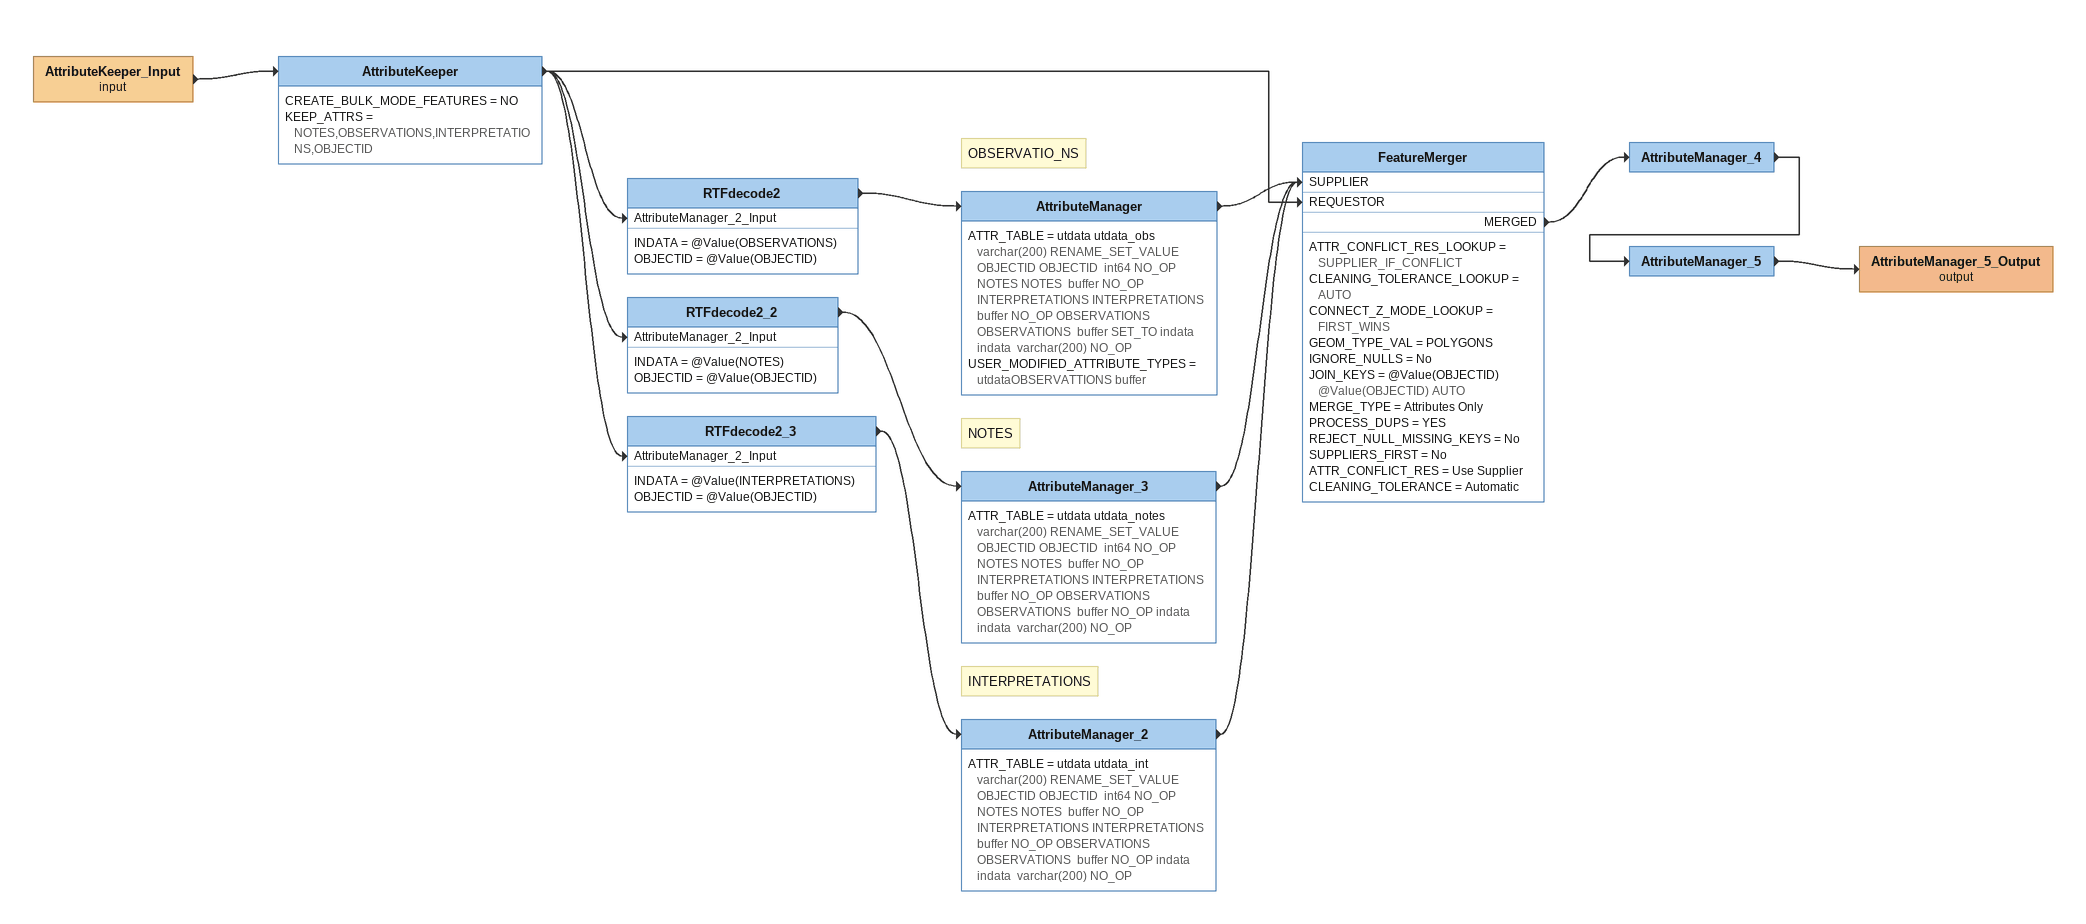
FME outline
AttributeKeeper_Input (input)
    -> AttributeKeeper
AttributeKeeper
    CREATE_BULK_MODE_FEATURES = NO
    KEEP_ATTRS = NOTES,OBSERVATIONS,INTERPRETATIONS,OBJECTID
    -> RTFdecode2_3 [AttributeManager_2_Input]
    -> RTFdecode2 [AttributeManager_2_Input]
    -> RTFdecode2_2 [AttributeManager_2_Input]
    -> FeatureMerger [REQUESTOR]
RTFdecode2
    INDATA = @Value(OBSERVATIONS)
    OBJECTID = @Value(OBJECTID)
    -> AttributeManager
Note: OBSERVATIO_NS
AttributeManager
    ATTR_TABLE = utdata utdata_obs  varchar(200) RENAME_SET_VALUE OBJECTID OBJECTID  int64 NO_OP NOTES NOTES  buffer NO_OP INTERPRETATIONS INTERPRETATIONS  buffer NO_OP OBSERVATIONS OBSERVATIONS  buffer SET_TO indata indata  varchar(200) NO_OP
    USER_MODIFIED_ATTRIBUTE_TYPES = utdataOBSERVATTIONS buffer
    -> FeatureMerger [SUPPLIER]
RTFdecode2_2
    INDATA = @Value(NOTES)
    OBJECTID = @Value(OBJECTID)
    -> AttributeManager_3
Note: NOTES
AttributeManager_3
    ATTR_TABLE = utdata utdata_notes  varchar(200) RENAME_SET_VALUE OBJECTID OBJECTID  int64 NO_OP NOTES NOTES  buffer NO_OP INTERPRETATIONS INTERPRETATIONS  buffer NO_OP OBSERVATIONS OBSERVATIONS  buffer NO_OP indata indata  varchar(200) NO_OP
    -> FeatureMerger [SUPPLIER]
RTFdecode2_3
    INDATA = @Value(INTERPRETATIONS)
    OBJECTID = @Value(OBJECTID)
    -> AttributeManager_2
Note: INTERPRETATIONS
AttributeManager_2
    ATTR_TABLE = utdata utdata_int  varchar(200) RENAME_SET_VALUE OBJECTID OBJECTID  int64 NO_OP NOTES NOTES  buffer NO_OP INTERPRETATIONS INTERPRETATIONS  buffer NO_OP OBSERVATIONS OBSERVATIONS  buffer NO_OP indata indata  varchar(200) NO_OP
    -> FeatureMerger [SUPPLIER]
FeatureMerger
    ATTR_CONFLICT_RES_LOOKUP = SUPPLIER_IF_CONFLICT
    CLEANING_TOLERANCE_LOOKUP = AUTO
    CONNECT_Z_MODE_LOOKUP = FIRST_WINS
    GEOM_TYPE_VAL = POLYGONS
    IGNORE_NULLS = No
    JOIN_KEYS = @Value(OBJECTID) @Value(OBJECTID) AUTO
    MERGE_TYPE = Attributes Only
    PROCESS_DUPS = YES
    REJECT_NULL_MISSING_KEYS = No
    SUPPLIERS_FIRST = No
    ATTR_CONFLICT_RES = Use Supplier
    CLEANING_TOLERANCE = Automatic
    MERGED -> AttributeManager_4
AttributeManager_4
    -> AttributeManager_5
AttributeManager_5
    -> AttributeManager_5_Output (output)
AttributeManager_5_Output (output)
